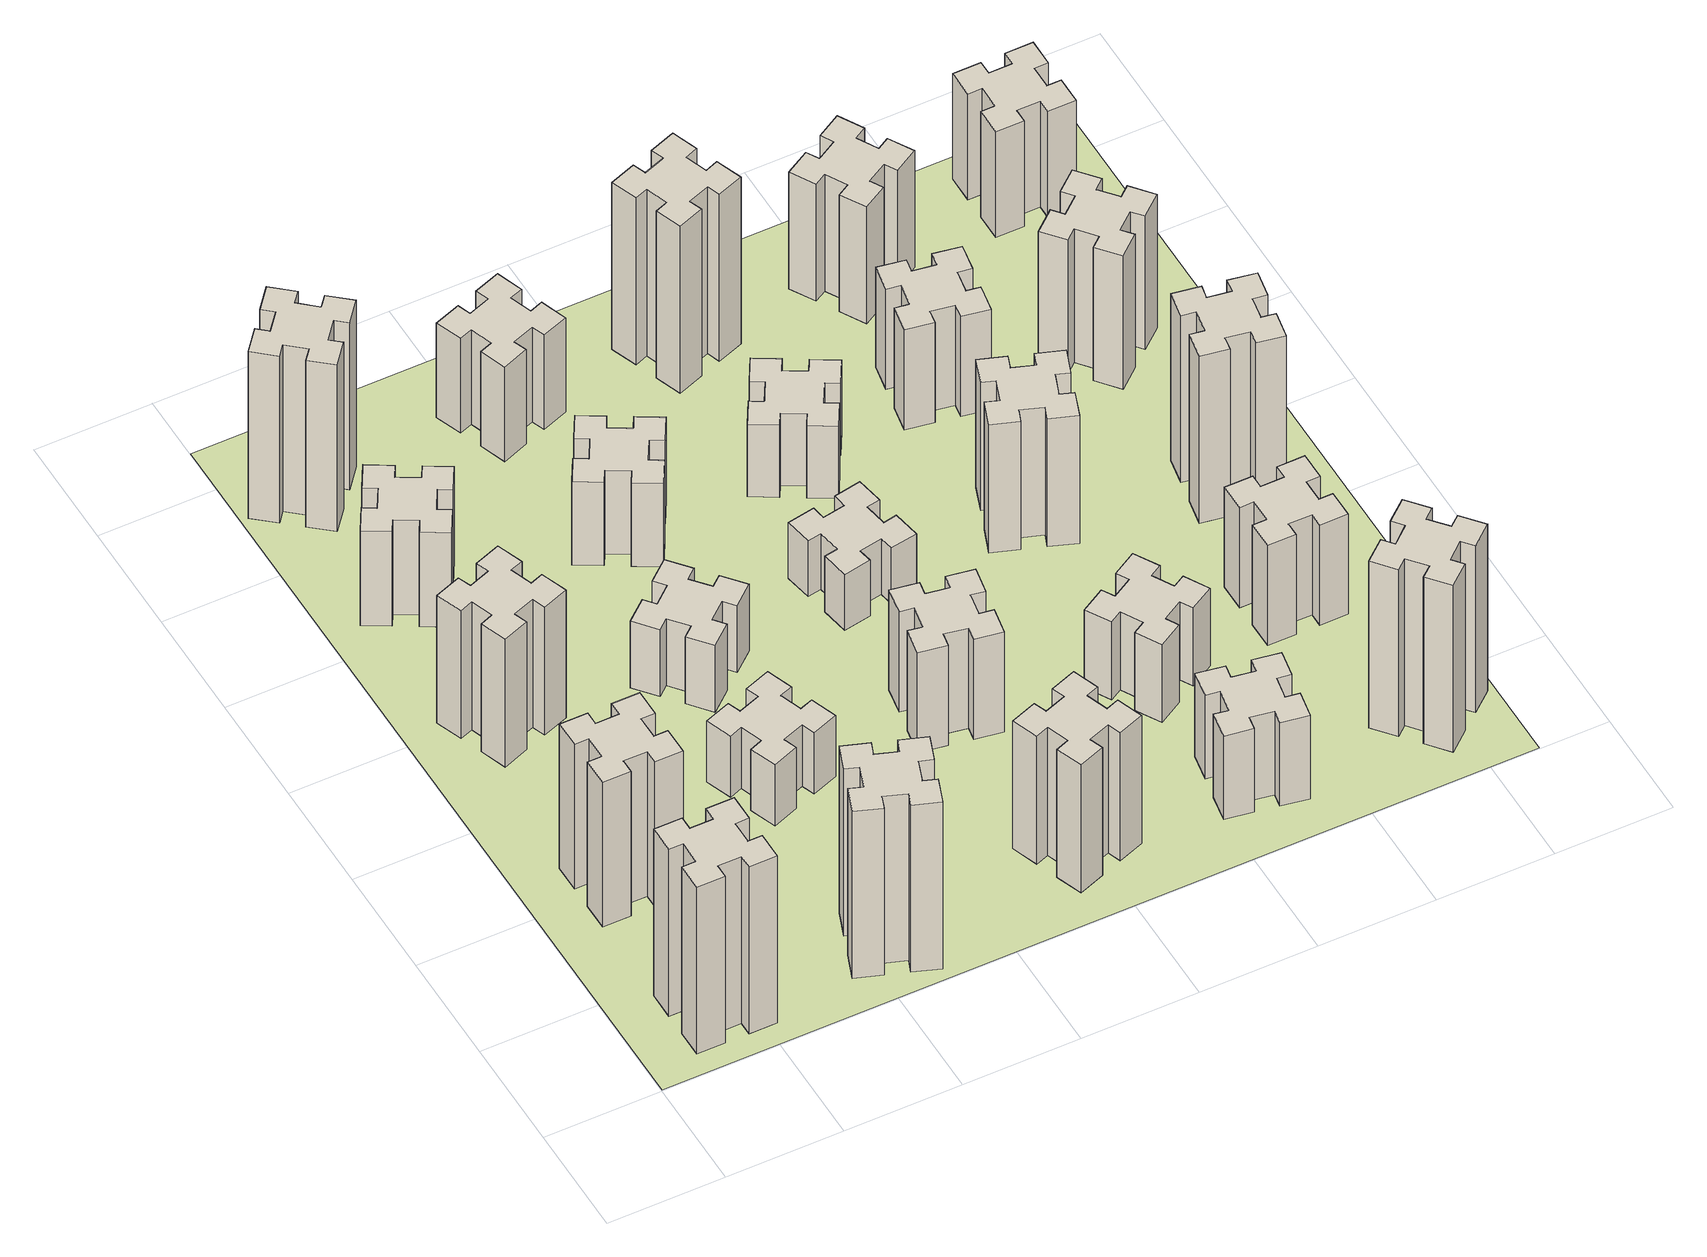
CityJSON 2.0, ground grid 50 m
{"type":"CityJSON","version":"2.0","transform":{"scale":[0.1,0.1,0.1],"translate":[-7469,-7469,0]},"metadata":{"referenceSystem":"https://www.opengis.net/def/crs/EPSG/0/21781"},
"CityObjects":{
"building1":{"type":"Building","attributes":{"class":"1000","function":"1000","usage":"1000","yearOfConstruction":2016,"roofType":"1000","measuredHeight":90,"storeysAboveGround":30,"storeysBelowGround":0},"geometry":[{"type":"Solid","lod":"1","boundaries":[[[[0,1,2,3,4,5,6,7,8,9,10,11,12,13,14,15,16,17,18,19]],[[17,16,20,21]],[[16,15,22,20]],[[15,14,23,22]],[[14,13,24,23]],[[13,12,25,24]],[[12,11,26,25]],[[11,10,27,26]],[[10,9,28,27]],[[9,8,29,28]],[[8,7,30,29]],[[7,6,31,30]],[[6,5,32,31]],[[5,4,33,32]],[[4,3,34,33]],[[3,2,35,34]],[[2,1,36,35]],[[1,0,37,36]],[[0,19,38,37]],[[19,18,39,38]],[[18,17,21,39]],[[24,25,26,27,28,29,30,31,32,33,34,35,36,37,38,39,21,20,22,23]]]]}]},
"building2":{"type":"Building","attributes":{"class":"1000","function":"1000","usage":"1000","yearOfConstruction":2016,"roofType":"1000","measuredHeight":78,"storeysAboveGround":30,"storeysBelowGround":0},"geometry":[{"type":"Solid","lod":"1","boundaries":[[[[40,41,42,43,44,45,46,47,48,49,50,51,52,53,54,55,56,57,58,59]],[[57,56,60,61]],[[56,55,62,60]],[[55,54,63,62]],[[54,53,64,63]],[[53,52,65,64]],[[52,51,66,65]],[[51,50,67,66]],[[50,49,68,67]],[[49,48,69,68]],[[48,47,70,69]],[[47,46,71,70]],[[46,45,72,71]],[[45,44,73,72]],[[44,43,74,73]],[[43,42,75,74]],[[42,41,76,75]],[[41,40,77,76]],[[40,59,78,77]],[[59,58,79,78]],[[58,57,61,79]],[[64,65,66,67,68,69,70,71,72,73,74,75,76,77,78,79,61,60,62,63]]]]}]},
"building3":{"type":"Building","attributes":{"class":"1000","function":"1000","usage":"1000","yearOfConstruction":2016,"roofType":"1000","measuredHeight":69,"storeysAboveGround":30,"storeysBelowGround":0},"geometry":[{"type":"Solid","lod":"1","boundaries":[[[[80,81,82,83,84,85,86,87,88,89,90,91,92,93,94,95,96,97,98,99]],[[97,96,100,101]],[[96,95,102,100]],[[95,94,103,102]],[[94,93,104,103]],[[93,92,105,104]],[[92,91,106,105]],[[91,90,107,106]],[[90,89,108,107]],[[89,88,109,108]],[[88,87,110,109]],[[87,86,111,110]],[[86,85,112,111]],[[85,84,113,112]],[[84,83,114,113]],[[83,82,115,114]],[[82,81,116,115]],[[81,80,117,116]],[[80,99,118,117]],[[99,98,119,118]],[[98,97,101,119]],[[104,105,106,107,108,109,110,111,112,113,114,115,116,117,118,119,101,100,102,103]]]]}]},
"building4":{"type":"Building","attributes":{"class":"1000","function":"1000","usage":"1000","yearOfConstruction":2016,"roofType":"1000","measuredHeight":51,"storeysAboveGround":30,"storeysBelowGround":0},"geometry":[{"type":"Solid","lod":"1","boundaries":[[[[120,121,122,123,124,125,126,127,128,129,130,131,132,133,134,135,136,137,138,139]],[[137,136,140,141]],[[136,135,142,140]],[[135,134,143,142]],[[134,133,144,143]],[[133,132,145,144]],[[132,131,146,145]],[[131,130,147,146]],[[130,129,148,147]],[[129,128,149,148]],[[128,127,150,149]],[[127,126,151,150]],[[126,125,152,151]],[[125,124,153,152]],[[124,123,154,153]],[[123,122,155,154]],[[122,121,156,155]],[[121,120,157,156]],[[120,139,158,157]],[[139,138,159,158]],[[138,137,141,159]],[[144,145,146,147,148,149,150,151,152,153,154,155,156,157,158,159,141,140,142,143]]]]}]},
"building5":{"type":"Building","attributes":{"class":"1000","function":"1000","usage":"1000","yearOfConstruction":2016,"roofType":"1000","measuredHeight":90,"storeysAboveGround":30,"storeysBelowGround":0},"geometry":[{"type":"Solid","lod":"1","boundaries":[[[[160,161,162,163,164,165,166,167,168,169,170,171,172,173,174,175,176,177,178,179]],[[177,176,180,181]],[[176,175,182,180]],[[175,174,183,182]],[[174,173,184,183]],[[173,172,185,184]],[[172,171,186,185]],[[171,170,187,186]],[[170,169,188,187]],[[169,168,189,188]],[[168,167,190,189]],[[167,166,191,190]],[[166,165,192,191]],[[165,164,193,192]],[[164,163,194,193]],[[163,162,195,194]],[[162,161,196,195]],[[161,160,197,196]],[[160,179,198,197]],[[179,178,199,198]],[[178,177,181,199]],[[184,185,186,187,188,189,190,191,192,193,194,195,196,197,198,199,181,180,182,183]]]]}]},
"building6":{"type":"Building","attributes":{"class":"1000","function":"1000","usage":"1000","yearOfConstruction":2016,"roofType":"1000","measuredHeight":90,"storeysAboveGround":30,"storeysBelowGround":0},"geometry":[{"type":"Solid","lod":"1","boundaries":[[[[200,201,202,203,204,205,206,207,208,209,210,211,212,213,214,215,216,217,218,219]],[[217,216,220,221]],[[216,215,222,220]],[[215,214,223,222]],[[214,213,224,223]],[[213,212,225,224]],[[212,211,226,225]],[[211,210,227,226]],[[210,209,228,227]],[[209,208,229,228]],[[208,207,230,229]],[[207,206,231,230]],[[206,205,232,231]],[[205,204,233,232]],[[204,203,234,233]],[[203,202,235,234]],[[202,201,236,235]],[[201,200,237,236]],[[200,219,238,237]],[[219,218,239,238]],[[218,217,221,239]],[[224,225,226,227,228,229,230,231,232,233,234,235,236,237,238,239,221,220,222,223]]]]}]},
"building7":{"type":"Building","attributes":{"class":"1000","function":"1000","usage":"1000","yearOfConstruction":2016,"roofType":"1000","measuredHeight":33,"storeysAboveGround":30,"storeysBelowGround":0},"geometry":[{"type":"Solid","lod":"1","boundaries":[[[[240,241,242,243,244,245,246,247,248,249,250,251,252,253,254,255,256,257,258,259]],[[257,256,260,261]],[[256,255,262,260]],[[255,254,263,262]],[[254,253,264,263]],[[253,252,265,264]],[[252,251,266,265]],[[251,250,267,266]],[[250,249,268,267]],[[249,248,269,268]],[[248,247,270,269]],[[247,246,271,270]],[[246,245,272,271]],[[245,244,273,272]],[[244,243,274,273]],[[243,242,275,274]],[[242,241,276,275]],[[241,240,277,276]],[[240,259,278,277]],[[259,258,279,278]],[[258,257,261,279]],[[264,265,266,267,268,269,270,271,272,273,274,275,276,277,278,279,261,260,262,263]]]]}]},
"building8":{"type":"Building","attributes":{"class":"1000","function":"1000","usage":"1000","yearOfConstruction":2016,"roofType":"1000","measuredHeight":36,"storeysAboveGround":30,"storeysBelowGround":0},"geometry":[{"type":"Solid","lod":"1","boundaries":[[[[280,281,282,283,284,285,286,287,288,289,290,291,292,293,294,295,296,297,298,299]],[[297,296,300,301]],[[296,295,302,300]],[[295,294,303,302]],[[294,293,304,303]],[[293,292,305,304]],[[292,291,306,305]],[[291,290,307,306]],[[290,289,308,307]],[[289,288,309,308]],[[288,287,310,309]],[[287,286,311,310]],[[286,285,312,311]],[[285,284,313,312]],[[284,283,314,313]],[[283,282,315,314]],[[282,281,316,315]],[[281,280,317,316]],[[280,299,318,317]],[[299,298,319,318]],[[298,297,301,319]],[[304,305,306,307,308,309,310,311,312,313,314,315,316,317,318,319,301,300,302,303]]]]}]},
"building9":{"type":"Building","attributes":{"class":"1000","function":"1000","usage":"1000","yearOfConstruction":2016,"roofType":"1000","measuredHeight":45,"storeysAboveGround":30,"storeysBelowGround":0},"geometry":[{"type":"Solid","lod":"1","boundaries":[[[[320,321,322,323,324,325,326,327,328,329,330,331,332,333,334,335,336,337,338,339]],[[337,336,340,341]],[[336,335,342,340]],[[335,334,343,342]],[[334,333,344,343]],[[333,332,345,344]],[[332,331,346,345]],[[331,330,347,346]],[[330,329,348,347]],[[329,328,349,348]],[[328,327,350,349]],[[327,326,351,350]],[[326,325,352,351]],[[325,324,353,352]],[[324,323,354,353]],[[323,322,355,354]],[[322,321,356,355]],[[321,320,357,356]],[[320,339,358,357]],[[339,338,359,358]],[[338,337,341,359]],[[344,345,346,347,348,349,350,351,352,353,354,355,356,357,358,359,341,340,342,343]]]]}]},
"building10":{"type":"Building","attributes":{"class":"1000","function":"1000","usage":"1000","yearOfConstruction":2016,"roofType":"1000","measuredHeight":69,"storeysAboveGround":30,"storeysBelowGround":0},"geometry":[{"type":"Solid","lod":"1","boundaries":[[[[360,361,362,363,364,365,366,367,368,369,370,371,372,373,374,375,376,377,378,379]],[[377,376,380,381]],[[376,375,382,380]],[[375,374,383,382]],[[374,373,384,383]],[[373,372,385,384]],[[372,371,386,385]],[[371,370,387,386]],[[370,369,388,387]],[[369,368,389,388]],[[368,367,390,389]],[[367,366,391,390]],[[366,365,392,391]],[[365,364,393,392]],[[364,363,394,393]],[[363,362,395,394]],[[362,361,396,395]],[[361,360,397,396]],[[360,379,398,397]],[[379,378,399,398]],[[378,377,381,399]],[[384,385,386,387,388,389,390,391,392,393,394,395,396,397,398,399,381,380,382,383]]]]}]},
"building11":{"type":"Building","attributes":{"class":"1000","function":"1000","usage":"1000","yearOfConstruction":2016,"roofType":"1000","measuredHeight":51,"storeysAboveGround":30,"storeysBelowGround":0},"geometry":[{"type":"Solid","lod":"1","boundaries":[[[[400,401,402,403,404,405,406,407,408,409,410,411,412,413,414,415,416,417,418,419]],[[417,416,420,421]],[[416,415,422,420]],[[415,414,423,422]],[[414,413,424,423]],[[413,412,425,424]],[[412,411,426,425]],[[411,410,427,426]],[[410,409,428,427]],[[409,408,429,428]],[[408,407,430,429]],[[407,406,431,430]],[[406,405,432,431]],[[405,404,433,432]],[[404,403,434,433]],[[403,402,435,434]],[[402,401,436,435]],[[401,400,437,436]],[[400,419,438,437]],[[419,418,439,438]],[[418,417,421,439]],[[424,425,426,427,428,429,430,431,432,433,434,435,436,437,438,439,421,420,422,423]]]]}]},
"building12":{"type":"Building","attributes":{"class":"1000","function":"1000","usage":"1000","yearOfConstruction":2016,"roofType":"1000","measuredHeight":54,"storeysAboveGround":30,"storeysBelowGround":0},"geometry":[{"type":"Solid","lod":"1","boundaries":[[[[440,441,442,443,444,445,446,447,448,449,450,451,452,453,454,455,456,457,458,459]],[[457,456,460,461]],[[456,455,462,460]],[[455,454,463,462]],[[454,453,464,463]],[[453,452,465,464]],[[452,451,466,465]],[[451,450,467,466]],[[450,449,468,467]],[[449,448,469,468]],[[448,447,470,469]],[[447,446,471,470]],[[446,445,472,471]],[[445,444,473,472]],[[444,443,474,473]],[[443,442,475,474]],[[442,441,476,475]],[[441,440,477,476]],[[440,459,478,477]],[[459,458,479,478]],[[458,457,461,479]],[[464,465,466,467,468,469,470,471,472,473,474,475,476,477,478,479,461,460,462,463]]]]}]},
"building13":{"type":"Building","attributes":{"class":"1000","function":"1000","usage":"1000","yearOfConstruction":2016,"roofType":"1000","measuredHeight":30,"storeysAboveGround":30,"storeysBelowGround":0},"geometry":[{"type":"Solid","lod":"1","boundaries":[[[[480,481,482,483,484,485,486,487,488,489,490,491,492,493,494,495,496,497,498,499]],[[497,496,500,501]],[[496,495,502,500]],[[495,494,503,502]],[[494,493,504,503]],[[493,492,505,504]],[[492,491,506,505]],[[491,490,507,506]],[[490,489,508,507]],[[489,488,509,508]],[[488,487,510,509]],[[487,486,511,510]],[[486,485,512,511]],[[485,484,513,512]],[[484,483,514,513]],[[483,482,515,514]],[[482,481,516,515]],[[481,480,517,516]],[[480,499,518,517]],[[499,498,519,518]],[[498,497,501,519]],[[504,505,506,507,508,509,510,511,512,513,514,515,516,517,518,519,501,500,502,503]]]]}]},
"building14":{"type":"Building","attributes":{"class":"1000","function":"1000","usage":"1000","yearOfConstruction":2016,"roofType":"1000","measuredHeight":39,"storeysAboveGround":30,"storeysBelowGround":0},"geometry":[{"type":"Solid","lod":"1","boundaries":[[[[520,521,522,523,524,525,526,527,528,529,530,531,532,533,534,535,536,537,538,539]],[[537,536,540,541]],[[536,535,542,540]],[[535,534,543,542]],[[534,533,544,543]],[[533,532,545,544]],[[532,531,546,545]],[[531,530,547,546]],[[530,529,548,547]],[[529,528,549,548]],[[528,527,550,549]],[[527,526,551,550]],[[526,525,552,551]],[[525,524,553,552]],[[524,523,554,553]],[[523,522,555,554]],[[522,521,556,555]],[[521,520,557,556]],[[520,539,558,557]],[[539,538,559,558]],[[538,537,541,559]],[[544,545,546,547,548,549,550,551,552,553,554,555,556,557,558,559,541,540,542,543]]]]}]},
"building15":{"type":"Building","attributes":{"class":"1000","function":"1000","usage":"1000","yearOfConstruction":2016,"roofType":"1000","measuredHeight":45,"storeysAboveGround":30,"storeysBelowGround":0},"geometry":[{"type":"Solid","lod":"1","boundaries":[[[[560,561,562,563,564,565,566,567,568,569,570,571,572,573,574,575,576,577,578,579]],[[577,576,580,581]],[[576,575,582,580]],[[575,574,583,582]],[[574,573,584,583]],[[573,572,585,584]],[[572,571,586,585]],[[571,570,587,586]],[[570,569,588,587]],[[569,568,589,588]],[[568,567,590,589]],[[567,566,591,590]],[[566,565,592,591]],[[565,564,593,592]],[[564,563,594,593]],[[563,562,595,594]],[[562,561,596,595]],[[561,560,597,596]],[[560,579,598,597]],[[579,578,599,598]],[[578,577,581,599]],[[584,585,586,587,588,589,590,591,592,593,594,595,596,597,598,599,581,580,582,583]]]]}]},
"building16":{"type":"Building","attributes":{"class":"1000","function":"1000","usage":"1000","yearOfConstruction":2016,"roofType":"1000","measuredHeight":90,"storeysAboveGround":30,"storeysBelowGround":0},"geometry":[{"type":"Solid","lod":"1","boundaries":[[[[600,601,602,603,604,605,606,607,608,609,610,611,612,613,614,615,616,617,618,619]],[[617,616,620,621]],[[616,615,622,620]],[[615,614,623,622]],[[614,613,624,623]],[[613,612,625,624]],[[612,611,626,625]],[[611,610,627,626]],[[610,609,628,627]],[[609,608,629,628]],[[608,607,630,629]],[[607,606,631,630]],[[606,605,632,631]],[[605,604,633,632]],[[604,603,634,633]],[[603,602,635,634]],[[602,601,636,635]],[[601,600,637,636]],[[600,619,638,637]],[[619,618,639,638]],[[618,617,621,639]],[[624,625,626,627,628,629,630,631,632,633,634,635,636,637,638,639,621,620,622,623]]]]}]},
"building17":{"type":"Building","attributes":{"class":"1000","function":"1000","usage":"1000","yearOfConstruction":2016,"roofType":"1000","measuredHeight":42,"storeysAboveGround":30,"storeysBelowGround":0},"geometry":[{"type":"Solid","lod":"1","boundaries":[[[[640,641,642,643,644,645,646,647,648,649,650,651,652,653,654,655,656,657,658,659]],[[657,656,660,661]],[[656,655,662,660]],[[655,654,663,662]],[[654,653,664,663]],[[653,652,665,664]],[[652,651,666,665]],[[651,650,667,666]],[[650,649,668,667]],[[649,648,669,668]],[[648,647,670,669]],[[647,646,671,670]],[[646,645,672,671]],[[645,644,673,672]],[[644,643,674,673]],[[643,642,675,674]],[[642,641,676,675]],[[641,640,677,676]],[[640,659,678,677]],[[659,658,679,678]],[[658,657,661,679]],[[664,665,666,667,668,669,670,671,672,673,674,675,676,677,678,679,661,660,662,663]]]]}]},
"building18":{"type":"Building","attributes":{"class":"1000","function":"1000","usage":"1000","yearOfConstruction":2016,"roofType":"1000","measuredHeight":69,"storeysAboveGround":30,"storeysBelowGround":0},"geometry":[{"type":"Solid","lod":"1","boundaries":[[[[680,681,682,683,684,685,686,687,688,689,690,691,692,693,694,695,696,697,698,699]],[[697,696,700,701]],[[696,695,702,700]],[[695,694,703,702]],[[694,693,704,703]],[[693,692,705,704]],[[692,691,706,705]],[[691,690,707,706]],[[690,689,708,707]],[[689,688,709,708]],[[688,687,710,709]],[[687,686,711,710]],[[686,685,712,711]],[[685,684,713,712]],[[684,683,714,713]],[[683,682,715,714]],[[682,681,716,715]],[[681,680,717,716]],[[680,699,718,717]],[[699,698,719,718]],[[698,697,701,719]],[[704,705,706,707,708,709,710,711,712,713,714,715,716,717,718,719,701,700,702,703]]]]}]},
"building19":{"type":"Building","attributes":{"class":"1000","function":"1000","usage":"1000","yearOfConstruction":2016,"roofType":"1000","measuredHeight":54,"storeysAboveGround":30,"storeysBelowGround":0},"geometry":[{"type":"Solid","lod":"1","boundaries":[[[[720,721,722,723,724,725,726,727,728,729,730,731,732,733,734,735,736,737,738,739]],[[737,736,740,741]],[[736,735,742,740]],[[735,734,743,742]],[[734,733,744,743]],[[733,732,745,744]],[[732,731,746,745]],[[731,730,747,746]],[[730,729,748,747]],[[729,728,749,748]],[[728,727,750,749]],[[727,726,751,750]],[[726,725,752,751]],[[725,724,753,752]],[[724,723,754,753]],[[723,722,755,754]],[[722,721,756,755]],[[721,720,757,756]],[[720,739,758,757]],[[739,738,759,758]],[[738,737,741,759]],[[744,745,746,747,748,749,750,751,752,753,754,755,756,757,758,759,741,740,742,743]]]]}]},
"building20":{"type":"Building","attributes":{"class":"1000","function":"1000","usage":"1000","yearOfConstruction":2016,"roofType":"1000","measuredHeight":90,"storeysAboveGround":30,"storeysBelowGround":0},"geometry":[{"type":"Solid","lod":"1","boundaries":[[[[760,761,762,763,764,765,766,767,768,769,770,771,772,773,774,775,776,777,778,779]],[[777,776,780,781]],[[776,775,782,780]],[[775,774,783,782]],[[774,773,784,783]],[[773,772,785,784]],[[772,771,786,785]],[[771,770,787,786]],[[770,769,788,787]],[[769,768,789,788]],[[768,767,790,789]],[[767,766,791,790]],[[766,765,792,791]],[[765,764,793,792]],[[764,763,794,793]],[[763,762,795,794]],[[762,761,796,795]],[[761,760,797,796]],[[760,779,798,797]],[[779,778,799,798]],[[778,777,781,799]],[[784,785,786,787,788,789,790,791,792,793,794,795,796,797,798,799,781,780,782,783]]]]}]},
"building21":{"type":"Building","attributes":{"class":"1000","function":"1000","usage":"1000","yearOfConstruction":2016,"roofType":"1000","measuredHeight":54,"storeysAboveGround":30,"storeysBelowGround":0},"geometry":[{"type":"Solid","lod":"1","boundaries":[[[[800,801,802,803,804,805,806,807,808,809,810,811,812,813,814,815,816,817,818,819]],[[817,816,820,821]],[[816,815,822,820]],[[815,814,823,822]],[[814,813,824,823]],[[813,812,825,824]],[[812,811,826,825]],[[811,810,827,826]],[[810,809,828,827]],[[809,808,829,828]],[[808,807,830,829]],[[807,806,831,830]],[[806,805,832,831]],[[805,804,833,832]],[[804,803,834,833]],[[803,802,835,834]],[[802,801,836,835]],[[801,800,837,836]],[[800,819,838,837]],[[819,818,839,838]],[[818,817,821,839]],[[824,825,826,827,828,829,830,831,832,833,834,835,836,837,838,839,821,820,822,823]]]]}]},
"building22":{"type":"Building","attributes":{"class":"1000","function":"1000","usage":"1000","yearOfConstruction":2016,"roofType":"1000","measuredHeight":63,"storeysAboveGround":30,"storeysBelowGround":0},"geometry":[{"type":"Solid","lod":"1","boundaries":[[[[840,841,842,843,844,845,846,847,848,849,850,851,852,853,854,855,856,857,858,859]],[[857,856,860,861]],[[856,855,862,860]],[[855,854,863,862]],[[854,853,864,863]],[[853,852,865,864]],[[852,851,866,865]],[[851,850,867,866]],[[850,849,868,867]],[[849,848,869,868]],[[848,847,870,869]],[[847,846,871,870]],[[846,845,872,871]],[[845,844,873,872]],[[844,843,874,873]],[[843,842,875,874]],[[842,841,876,875]],[[841,840,877,876]],[[840,859,878,877]],[[859,858,879,878]],[[858,857,861,879]],[[864,865,866,867,868,869,870,871,872,873,874,875,876,877,878,879,861,860,862,863]]]]}]},
"building23":{"type":"Building","attributes":{"class":"1000","function":"1000","usage":"1000","yearOfConstruction":2016,"roofType":"1000","measuredHeight":90,"storeysAboveGround":30,"storeysBelowGround":0},"geometry":[{"type":"Solid","lod":"1","boundaries":[[[[880,881,882,883,884,885,886,887,888,889,890,891,892,893,894,895,896,897,898,899]],[[897,896,900,901]],[[896,895,902,900]],[[895,894,903,902]],[[894,893,904,903]],[[893,892,905,904]],[[892,891,906,905]],[[891,890,907,906]],[[890,889,908,907]],[[889,888,909,908]],[[888,887,910,909]],[[887,886,911,910]],[[886,885,912,911]],[[885,884,913,912]],[[884,883,914,913]],[[883,882,915,914]],[[882,881,916,915]],[[881,880,917,916]],[[880,899,918,917]],[[899,898,919,918]],[[898,897,901,919]],[[904,905,906,907,908,909,910,911,912,913,914,915,916,917,918,919,901,900,902,903]]]]}]},
"building24":{"type":"Building","attributes":{"class":"1000","function":"1000","usage":"1000","yearOfConstruction":2016,"roofType":"1000","measuredHeight":72,"storeysAboveGround":30,"storeysBelowGround":0},"geometry":[{"type":"Solid","lod":"1","boundaries":[[[[920,921,922,923,924,925,926,927,928,929,930,931,932,933,934,935,936,937,938,939]],[[937,936,940,941]],[[936,935,942,940]],[[935,934,943,942]],[[934,933,944,943]],[[933,932,945,944]],[[932,931,946,945]],[[931,930,947,946]],[[930,929,948,947]],[[929,928,949,948]],[[928,927,950,949]],[[927,926,951,950]],[[926,925,952,951]],[[925,924,953,952]],[[924,923,954,953]],[[923,922,955,954]],[[922,921,956,955]],[[921,920,957,956]],[[920,939,958,957]],[[939,938,959,958]],[[938,937,941,959]],[[944,945,946,947,948,949,950,951,952,953,954,955,956,957,958,959,941,940,942,943]]]]}]},
"building25":{"type":"Building","attributes":{"class":"1000","function":"1000","usage":"1000","yearOfConstruction":2016,"roofType":"1000","measuredHeight":57,"storeysAboveGround":30,"storeysBelowGround":0},"geometry":[{"type":"Solid","lod":"1","boundaries":[[[[960,961,962,963,964,965,966,967,968,969,970,971,972,973,974,975,976,977,978,979]],[[977,976,980,981]],[[976,975,982,980]],[[975,974,983,982]],[[974,973,984,983]],[[973,972,985,984]],[[972,971,986,985]],[[971,970,987,986]],[[970,969,988,987]],[[969,968,989,988]],[[968,967,990,989]],[[967,966,991,990]],[[966,965,992,991]],[[965,964,993,992]],[[964,963,994,993]],[[963,962,995,994]],[[962,961,996,995]],[[961,960,997,996]],[[960,979,998,997]],[[979,978,999,998]],[[978,977,981,999]],[[984,985,986,987,988,989,990,991,992,993,994,995,996,997,998,999,981,980,982,983]]]]}]},
"landuse1":{"type":"LandUse","attributes":{"name":"plot1","function":"1010"},"geometry":[{"type":"MultiSurface","lod":"1","boundaries":[[[1000,1001,1002,1003]]]}]}
},
"vertices":[
[265,325,0],[265,225,0],[205,225,0],[205,105,0],[325,105,0],[325,165,0],[425,165,0],[425,105,0],[545,105,0],[545,225,0],[485,225,0],[485,325,0],[545,325,0],[545,445,0],[425,445,0],[425,385,0],[325,385,0],[325,445,0],[205,445,0],[205,325,0],[325,385,900],[325,445,900],[425,385,900],[425,445,900],[545,445,900],[545,325,900],[485,325,900],[485,225,900],[545,225,900],[545,105,900],[425,105,900],[425,165,900],[325,165,900],[325,105,900],[205,105,900],[205,225,900],[265,225,900],[265,325,900],[205,325,900],[205,445,900],
[265,1065,0],[265,965,0],[205,965,0],[205,845,0],[325,845,0],[325,905,0],[425,905,0],[425,845,0],[545,845,0],[545,965,0],[485,965,0],[485,1065,0],[545,1065,0],[545,1185,0],[425,1185,0],[425,1125,0],[325,1125,0],[325,1185,0],[205,1185,0],[205,1065,0],[325,1125,780],[325,1185,780],[425,1125,780],[425,1185,780],[545,1185,780],[545,1065,780],[485,1065,780],[485,965,780],[545,965,780],[545,845,780],[425,845,780],[425,905,780],[325,905,780],[325,845,780],[205,845,780],[205,965,780],[265,965,780],[265,1065,780],[205,1065,780],[205,1185,780],
[366,1835,0],[460,1869,0],[480,1813,0],[593,1854,0],[552,1967,0],[496,1946,0],[462,2040,0],[518,2060,0],[477,2173,0],[364,2132,0],[385,2076,0],[291,2042,0],[270,2098,0],[157,2057,0],[199,1944,0],[255,1965,0],[289,1871,0],[233,1850,0],[274,1737,0],[387,1779,0],[289,1871,690],[233,1850,690],[255,1965,690],[199,1944,690],[157,2057,690],[270,2098,690],[291,2042,690],[385,2076,690],[364,2132,690],[477,2173,690],[518,2060,690],[462,2040,690],[496,1946,690],[552,1967,690],[593,1854,690],[480,1813,690],[460,1869,690],[366,1835,690],[387,1779,690],[274,1737,690],
[446,2597,0],[496,2684,0],[548,2654,0],[608,2758,0],[504,2818,0],[474,2766,0],[387,2816,0],[417,2868,0],[313,2928,0],[253,2824,0],[305,2794,0],[255,2707,0],[203,2737,0],[143,2633,0],[247,2573,0],[277,2625,0],[364,2575,0],[334,2523,0],[438,2463,0],[498,2567,0],[364,2575,510],[334,2523,510],[277,2625,510],[247,2573,510],[143,2633,510],[203,2737,510],[255,2707,510],[305,2794,510],[253,2824,510],[313,2928,510],[417,2868,510],[387,2816,510],[474,2766,510],[504,2818,510],[608,2758,510],[548,2654,510],[496,2684,510],[446,2597,510],[498,2567,510],[438,2463,510],
[1029,360,0],[995,266,0],[939,287,0],[897,174,0],[1010,133,0],[1031,189,0],[1125,155,0],[1104,99,0],[1217,57,0],[1258,170,0],[1202,191,0],[1236,285,0],[1292,264,0],[1333,377,0],[1220,418,0],[1200,362,0],[1106,396,0],[1127,452,0],[1014,493,0],[973,380,0],[1106,396,900],[1127,452,900],[1200,362,900],[1220,418,900],[1333,377,900],[1292,264,900],[1236,285,900],[1202,191,900],[1258,170,900],[1217,57,900],[1104,99,900],[1125,155,900],[1031,189,900],[1010,133,900],[897,174,900],[939,287,900],[995,266,900],[1029,360,900],[973,380,900],[1014,493,900],
[384,3387,0],[308,3452,0],[346,3498,0],[254,3575,0],[177,3483,0],[223,3444,0],[159,3368,0],[113,3406,0],[36,3314,0],[128,3237,0],[166,3283,0],[243,3219,0],[204,3173,0],[296,3096,0],[373,3188,0],[327,3226,0],[392,3303,0],[438,3264,0],[515,3356,0],[423,3433,0],[392,3303,900],[438,3264,900],[327,3226,900],[373,3188,900],[296,3096,900],[204,3173,900],[243,3219,900],[166,3283,900],[128,3237,900],[36,3314,900],[113,3406,900],[159,3368,900],[223,3444,900],[177,3483,900],[254,3575,900],[346,3498,900],[308,3452,900],[384,3387,900],[423,3433,900],[515,3356,900],
[1125,1336,0],[1031,1302,0],[1010,1358,0],[897,1317,0],[939,1204,0],[995,1225,0],[1029,1131,0],[973,1110,0],[1014,997,0],[1127,1039,0],[1106,1095,0],[1200,1129,0],[1220,1073,0],[1333,1114,0],[1292,1227,0],[1236,1206,0],[1202,1300,0],[1258,1320,0],[1217,1433,0],[1104,1392,0],[1202,1300,330],[1258,1320,330],[1236,1206,330],[1292,1227,330],[1333,1114,330],[1220,1073,330],[1200,1129,330],[1106,1095,330],[1127,1039,330],[1014,997,330],[973,1110,330],[1029,1131,330],[995,1225,330],[939,1204,330],[897,1317,330],[1010,1358,330],[1031,1302,330],[1125,1336,330],[1104,1392,330],[1217,1433,330],
[1083,1972,0],[1006,1907,0],[968,1953,0],[876,1876,0],[953,1784,0],[999,1823,0],[1063,1746,0],[1017,1708,0],[1094,1616,0],[1186,1693,0],[1148,1739,0],[1224,1803,0],[1263,1757,0],[1355,1834,0],[1278,1926,0],[1232,1888,0],[1167,1964,0],[1213,2003,0],[1136,2095,0],[1044,2018,0],[1167,1964,360],[1213,2003,360],[1232,1888,360],[1278,1926,360],[1355,1834,360],[1263,1757,360],[1224,1803,360],[1148,1739,360],[1186,1693,360],[1094,1616,360],[1017,1708,360],[1063,1746,360],[999,1823,360],[953,1784,360],[876,1876,360],[968,1953,360],[1006,1907,360],[1083,1972,360],[1044,2018,360],[1136,2095,360],
[1314,2666,0],[1227,2716,0],[1257,2768,0],[1153,2828,0],[1093,2724,0],[1145,2694,0],[1095,2607,0],[1043,2637,0],[983,2533,0],[1087,2473,0],[1117,2525,0],[1204,2475,0],[1174,2423,0],[1278,2363,0],[1338,2467,0],[1286,2497,0],[1336,2584,0],[1388,2554,0],[1448,2658,0],[1344,2718,0],[1336,2584,450],[1388,2554,450],[1286,2497,450],[1338,2467,450],[1278,2363,450],[1174,2423,450],[1204,2475,450],[1117,2525,450],[1087,2473,450],[983,2533,450],[1043,2637,450],[1095,2607,450],[1145,2694,450],[1093,2724,450],[1153,2828,450],[1257,2768,450],[1227,2716,450],[1314,2666,450],[1344,2718,450],[1448,2658,450],
[1965,496,0],[1871,462,0],[1850,518,0],[1737,477,0],[1779,364,0],[1835,385,0],[1869,291,0],[1813,270,0],[1854,157,0],[1967,199,0],[1946,255,0],[2040,289,0],[2060,233,0],[2173,274,0],[2132,387,0],[2076,366,0],[2042,460,0],[2098,480,0],[2057,593,0],[1944,552,0],[2042,460,690],[2098,480,690],[2076,366,690],[2132,387,690],[2173,274,690],[2060,233,690],[2040,289,690],[1946,255,690],[1967,199,690],[1854,157,690],[1813,270,690],[1869,291,690],[1835,385,690],[1779,364,690],[1737,477,690],[1850,518,690],[1871,462,690],[1965,496,690],[1944,552,690],[2057,593,690],
[995,3345,0],[1029,3251,0],[973,3230,0],[1014,3117,0],[1127,3159,0],[1106,3215,0],[1200,3249,0],[1220,3193,0],[1333,3234,0],[1292,3347,0],[1236,3326,0],[1202,3420,0],[1258,3440,0],[1217,3553,0],[1104,3512,0],[1125,3456,0],[1031,3422,0],[1010,3478,0],[897,3437,0],[939,3324,0],[1031,3422,510],[1010,3478,510],[1125,3456,510],[1104,3512,510],[1217,3553,510],[1258,3440,510],[1202,3420,510],[1236,3326,510],[1292,3347,510],[1333,3234,510],[1220,3193,510],[1200,3249,510],[1106,3215,510],[1127,3159,510],[1014,3117,510],[973,3230,510],[1029,3251,510],[995,3345,510],[939,3324,510],[897,3437,510],
[1955,1147,0],[1972,1245,0],[2031,1235,0],[2052,1353,0],[1934,1374,0],[1924,1315,0],[1825,1332,0],[1836,1391,0],[1717,1412,0],[1697,1294,0],[1756,1284,0],[1738,1185,0],[1679,1196,0],[1658,1077,0],[1777,1057,0],[1787,1116,0],[1885,1098,0],[1875,1039,0],[1993,1018,0],[2014,1137,0],[1885,1098,540],[1875,1039,540],[1787,1116,540],[1777,1057,540],[1658,1077,540],[1679,1196,540],[1738,1185,540],[1756,1284,540],[1697,1294,540],[1717,1412,540],[1836,1391,540],[1825,1332,540],[1924,1315,540],[1934,1374,540],[2052,1353,540],[2031,1235,540],[1972,1245,540],[1955,1147,540],[2014,1137,540],[1993,1018,540],
[1972,1925,0],[1955,2024,0],[2014,2034,0],[1993,2152,0],[1875,2131,0],[1885,2072,0],[1787,2055,0],[1777,2114,0],[1658,2093,0],[1679,1975,0],[1738,1985,0],[1756,1887,0],[1697,1877,0],[1717,1758,0],[1836,1779,0],[1825,1838,0],[1924,1856,0],[1934,1797,0],[2052,1817,0],[2031,1936,0],[1924,1856,300],[1934,1797,300],[1825,1838,300],[1836,1779,300],[1717,1758,300],[1697,1877,300],[1756,1887,300],[1738,1985,300],[1679,1975,300],[1658,2093,300],[1777,2114,300],[1787,2055,300],[1885,2072,300],[1875,2131,300],[1993,2152,300],[2014,2034,300],[1955,2024,300],[1972,1925,300],[2031,1936,300],[2052,1817,300],
[2026,2497,0],[2076,2584,0],[2128,2554,0],[2188,2658,0],[2084,2718,0],[2054,2666,0],[1967,2716,0],[1997,2768,0],[1893,2828,0],[1833,2724,0],[1885,2694,0],[1835,2607,0],[1783,2637,0],[1723,2533,0],[1827,2473,0],[1857,2525,0],[1944,2475,0],[1914,2423,0],[2018,2363,0],[2078,2467,0],[1944,2475,390],[1914,2423,390],[1857,2525,390],[1827,2473,390],[1723,2533,390],[1783,2637,390],[1835,2607,390],[1885,2694,390],[1833,2724,390],[1893,2828,390],[1997,2768,390],[1967,2716,390],[2054,2666,390],[2084,2718,390],[2188,2658,390],[2128,2554,390],[2076,2584,390],[2026,2497,390],[2078,2467,390],[2018,2363,390],
[2596,444,0],[2578,345,0],[2519,356,0],[2498,237,0],[2617,217,0],[2627,276,0],[2725,258,0],[2715,199,0],[2833,178,0],[2854,297,0],[2795,307,0],[2812,405,0],[2871,395,0],[2892,513,0],[2774,534,0],[2764,475,0],[2665,492,0],[2676,551,0],[2557,572,0],[2537,454,0],[2665,492,450],[2676,551,450],[2764,475,450],[2774,534,450],[2892,513,450],[2871,395,450],[2812,405,450],[2795,307,450],[2854,297,450],[2833,178,450],[2715,199,450],[2725,258,450],[2627,276,450],[2617,217,450],[2498,237,450],[2519,356,450],[2578,345,450],[2596,444,450],[2537,454,450],[2557,572,450],
[1865,3456,0],[1771,3422,0],[1750,3478,0],[1637,3437,0],[1679,3324,0],[1735,3345,0],[1769,3251,0],[1713,3230,0],[1754,3117,0],[1867,3159,0],[1846,3215,0],[1940,3249,0],[1960,3193,0],[2073,3234,0],[2032,3347,0],[1976,3326,0],[1942,3420,0],[1998,3440,0],[1957,3553,0],[1844,3512,0],[1942,3420,900],[1998,3440,900],[1976,3326,900],[2032,3347,900],[2073,3234,900],[1960,3193,900],[1940,3249,900],[1846,3215,900],[1867,3159,900],[1754,3117,900],[1713,3230,900],[1769,3251,900],[1735,3345,900],[1679,3324,900],[1637,3437,900],[1750,3478,900],[1771,3422,900],[1865,3456,900],[1844,3512,900],[1957,3553,900],
[2584,1136,0],[2497,1086,0],[2467,1138,0],[2363,1078,0],[2423,974,0],[2475,1004,0],[2525,917,0],[2473,887,0],[2533,783,0],[2637,843,0],[2607,895,0],[2694,945,0],[2724,893,0],[2828,953,0],[2768,1057,0],[2716,1027,0],[2666,1114,0],[2718,1144,0],[2658,1248,0],[2554,1188,0],[2666,1114,420],[2718,1144,420],[2716,1027,420],[2768,1057,420],[2828,953,420],[2724,893,420],[2694,945,420],[2607,895,420],[2637,843,420],[2533,783,420],[2473,887,420],[2525,917,420],[2475,1004,420],[2423,974,420],[2363,1078,420],[2467,1138,420],[2497,1086,420],[2584,1136,420],[2554,1188,420],[2658,1248,420],
[2682,1871,0],[2716,1965,0],[2772,1944,0],[2813,2057,0],[2700,2098,0],[2680,2042,0],[2586,2076,0],[2607,2132,0],[2494,2173,0],[2453,2060,0],[2509,2040,0],[2475,1946,0],[2419,1967,0],[2377,1854,0],[2490,1813,0],[2511,1869,0],[2605,1835,0],[2584,1779,0],[2697,1737,0],[2738,1850,0],[2605,1835,690],[2584,1779,690],[2511,1869,690],[2490,1813,690],[2377,1854,690],[2419,1967,690],[2475,1946,690],[2509,2040,690],[2453,2060,690],[2494,2173,690],[2607,2132,690],[2586,2076,690],[2680,2042,690],[2700,2098,690],[2813,2057,690],[2772,1944,690],[2716,1965,690],[2682,1871,690],[2738,1850,690],[2697,1737,690],
[2664,2795,0],[2565,2812,0],[2576,2871,0],[2457,2892,0],[2437,2774,0],[2496,2764,0],[2478,2665,0],[2419,2676,0],[2398,2557,0],[2517,2537,0],[2527,2596,0],[2625,2578,0],[2615,2519,0],[2733,2498,0],[2754,2617,0],[2695,2627,0],[2712,2725,0],[2771,2715,0],[2792,2833,0],[2674,2854,0],[2712,2725,540],[2771,2715,540],[2695,2627,540],[2754,2617,540],[2733,2498,540],[2615,2519,540],[2625,2578,540],[2527,2596,540],[2517,2537,540],[2398,2557,540],[2419,2676,540],[2478,2665,540],[2496,2764,540],[2437,2774,540],[2457,2892,540],[2576,2871,540],[2565,2812,540],[2664,2795,540],[2674,2854,540],[2792,2833,540],
[3468,259,0],[3544,323,0],[3583,277,0],[3675,354,0],[3598,446,0],[3552,408,0],[3487,484,0],[3533,523,0],[3456,615,0],[3364,538,0],[3403,492,0],[3326,427,0],[3288,473,0],[3196,396,0],[3273,304,0],[3319,343,0],[3383,266,0],[3337,228,0],[3414,136,0],[3506,213,0],[3383,266,900],[3337,228,900],[3319,343,900],[3273,304,900],[3196,396,900],[3288,473,900],[3326,427,900],[3403,492,900],[3364,538,900],[3456,615,900],[3533,523,900],[3487,484,900],[3552,408,900],[3598,446,900],[3675,354,900],[3583,277,900],[3544,323,900],[3468,259,900],[3506,213,900],[3414,136,900],
[3185,1005,0],[3285,1005,0],[3285,945,0],[3405,945,0],[3405,1065,0],[3345,1065,0],[3345,1165,0],[3405,1165,0],[3405,1285,0],[3285,1285,0],[3285,1225,0],[3185,1225,0],[3185,1285,0],[3065,1285,0],[3065,1165,0],[3125,1165,0],[3125,1065,0],[3065,1065,0],[3065,945,0],[3185,945,0],[3125,1065,540],[3065,1065,540],[3125,1165,540],[3065,1165,540],[3065,1285,540],[3185,1285,540],[3185,1225,540],[3285,1225,540],[3285,1285,540],[3405,1285,540],[3405,1165,540],[3345,1165,540],[3345,1065,540],[3405,1065,540],[3405,945,540],[3285,945,540],[3285,1005,540],[3185,1005,540],[3185,945,540],[3065,945,540],
[2716,3347,0],[2666,3434,0],[2718,3464,0],[2658,3568,0],[2554,3508,0],[2584,3456,0],[2497,3406,0],[2467,3458,0],[2363,3398,0],[2423,3294,0],[2475,3324,0],[2525,3237,0],[2473,3207,0],[2533,3103,0],[2637,3163,0],[2607,3215,0],[2694,3265,0],[2724,3213,0],[2828,3273,0],[2768,3377,0],[2694,3265,630],[2724,3213,630],[2607,3215,630],[2637,3163,630],[2533,3103,630],[2473,3207,630],[2525,3237,630],[2475,3324,630],[2423,3294,630],[2363,3398,630],[2467,3458,630],[2497,3406,630],[2584,3456,630],[2554,3508,630],[2658,3568,630],[2718,3464,630],[2666,3434,630],[2716,3347,630],[2768,3377,630],[2828,3273,630],
[3267,1656,0],[3365,1638,0],[3355,1579,0],[3473,1558,0],[3494,1677,0],[3435,1687,0],[3452,1785,0],[3511,1775,0],[3532,1893,0],[3414,1914,0],[3404,1855,0],[3305,1872,0],[3316,1931,0],[3197,1952,0],[3177,1834,0],[3236,1824,0],[3218,1725,0],[3159,1736,0],[3138,1617,0],[3257,1597,0],[3218,1725,900],[3159,1736,900],[3236,1824,900],[3177,1834,900],[3197,1952,900],[3316,1931,900],[3305,1872,900],[3404,1855,900],[3414,1914,900],[3532,1893,900],[3511,1775,900],[3452,1785,900],[3435,1687,900],[3494,1677,900],[3473,1558,900],[3355,1579,900],[3365,1638,900],[3267,1656,900],[3257,1597,900],[3138,1617,900],
[3119,2563,0],[3183,2486,0],[3137,2448,0],[3214,2356,0],[3306,2433,0],[3268,2479,0],[3344,2543,0],[3383,2497,0],[3475,2574,0],[3398,2666,0],[3352,2628,0],[3287,2704,0],[3333,2743,0],[3256,2835,0],[3164,2758,0],[3203,2712,0],[3126,2647,0],[3088,2693,0],[2996,2616,0],[3073,2524,0],[3126,2647,720],[3088,2693,720],[3203,2712,720],[3164,2758,720],[3256,2835,720],[3333,2743,720],[3287,2704,720],[3352,2628,720],[3398,2666,720],[3475,2574,720],[3383,2497,720],[3344,2543,720],[3268,2479,720],[3306,2433,720],[3214,2356,720],[3137,2448,720],[3183,2486,720],[3119,2563,720],[3073,2524,720],[2996,2616,720],
[3285,3325,0],[3385,3325,0],[3385,3265,0],[3505,3265,0],[3505,3385,0],[3445,3385,0],[3445,3485,0],[3505,3485,0],[3505,3605,0],[3385,3605,0],[3385,3545,0],[3285,3545,0],[3285,3605,0],[3165,3605,0],[3165,3485,0],[3225,3485,0],[3225,3385,0],[3165,3385,0],[3165,3265,0],[3285,3265,0],[3225,3385,570],[3165,3385,570],[3225,3485,570],[3165,3485,570],[3165,3605,570],[3285,3605,570],[3285,3545,570],[3385,3545,570],[3385,3605,570],[3505,3605,570],[3505,3485,570],[3445,3485,570],[3445,3385,570],[3505,3385,570],[3505,3265,570],[3385,3265,570],[3385,3325,570],[3285,3325,570],[3285,3265,570],[3165,3265,570],
[5,3705,0],[3705,3705,0],[3705,5,0],[5,5,0]
]}
